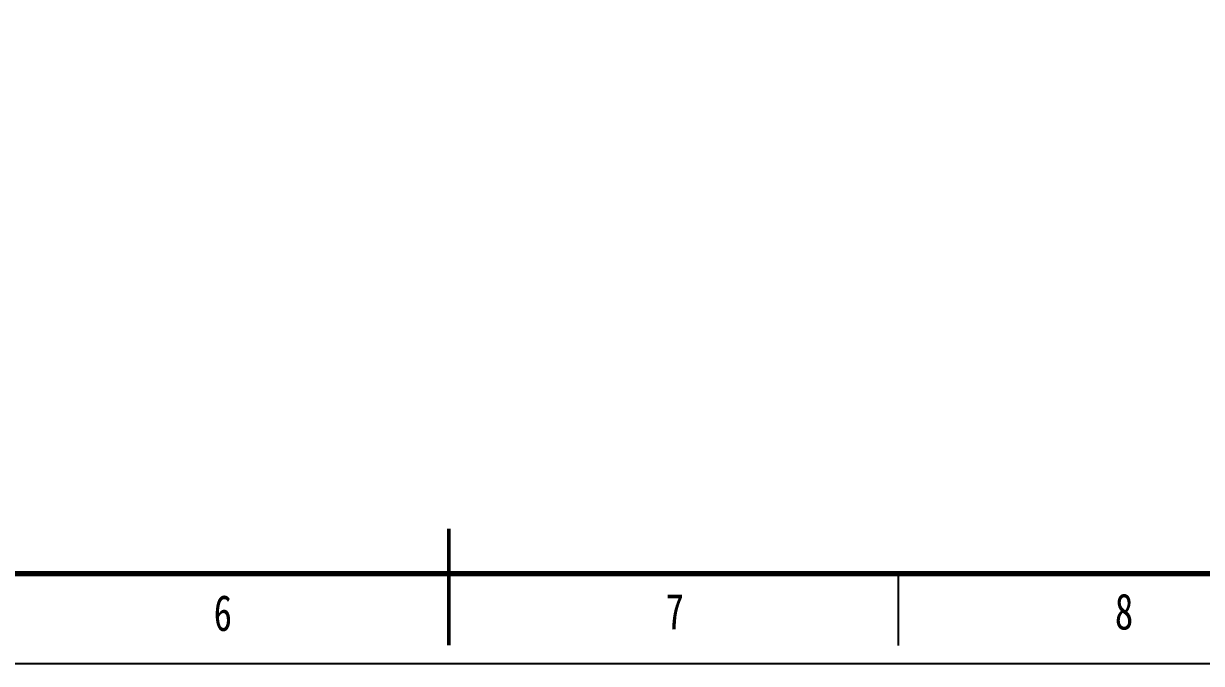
# Model space of a CAD drawing. Extents: x 7651907 to 8255021, y -2490714 to -1144618.
# Drawn here: x 7895428 to 7936135, y -1276566 to -1254455 of the extents above; entities that cross this region are included whole.
import ezdxf

# ---------------------------------------------------------------- set-up
doc = ezdxf.new("R2010")
doc.units = 0
doc.header["$LTSCALE"] = 1000
doc.layers.get('0').update_dxf_attribs({"linetype": 'CONTINUOUS'})
doc.styles.add('图框字体', font='simhei.ttf')

# ---------------------------------------------------------------- blocks, each defined once
blk = doc.blocks.new('A2-H')
at = {"color": 0}
blk.add_line((354.5, 10), (354.5, 2), dxfattribs=at)
blk.add_lwpolyline([(0, 0), (594, 0), (594, 420), (0, 420)], close=True, dxfattribs=at)
at = {"color": 0, "const_width": 0.6}
blk.add_lwpolyline([(25, 10), (584, 10), (584, 410), (25, 410)], close=True, dxfattribs=at)
at = {"color": 0, "const_width": 0.4}
blk.add_lwpolyline([(304.5, 15), (304.5, 2)], dxfattribs=at)
at = {"style": '图框字体', "width": 0.75}
for s, p in [('6', (278.32, 3.62)), ('7', (328.64, 3.78)), ('8', (378.64, 3.78))]:
    blk.add_text(s, height=4, dxfattribs=at).set_placement(p)

msp = doc.modelspace()

# ---------------------------------------------------------------- block references
at = {"color": 0, "xscale": 310.4639999999999, "yscale": 310.4639999999999, "zscale": 310.4639999999999}
msp.add_blockref('A2-H', (7815589.6, -1276565.6), dxfattribs=at)

doc.saveas('drawing.dxf')
